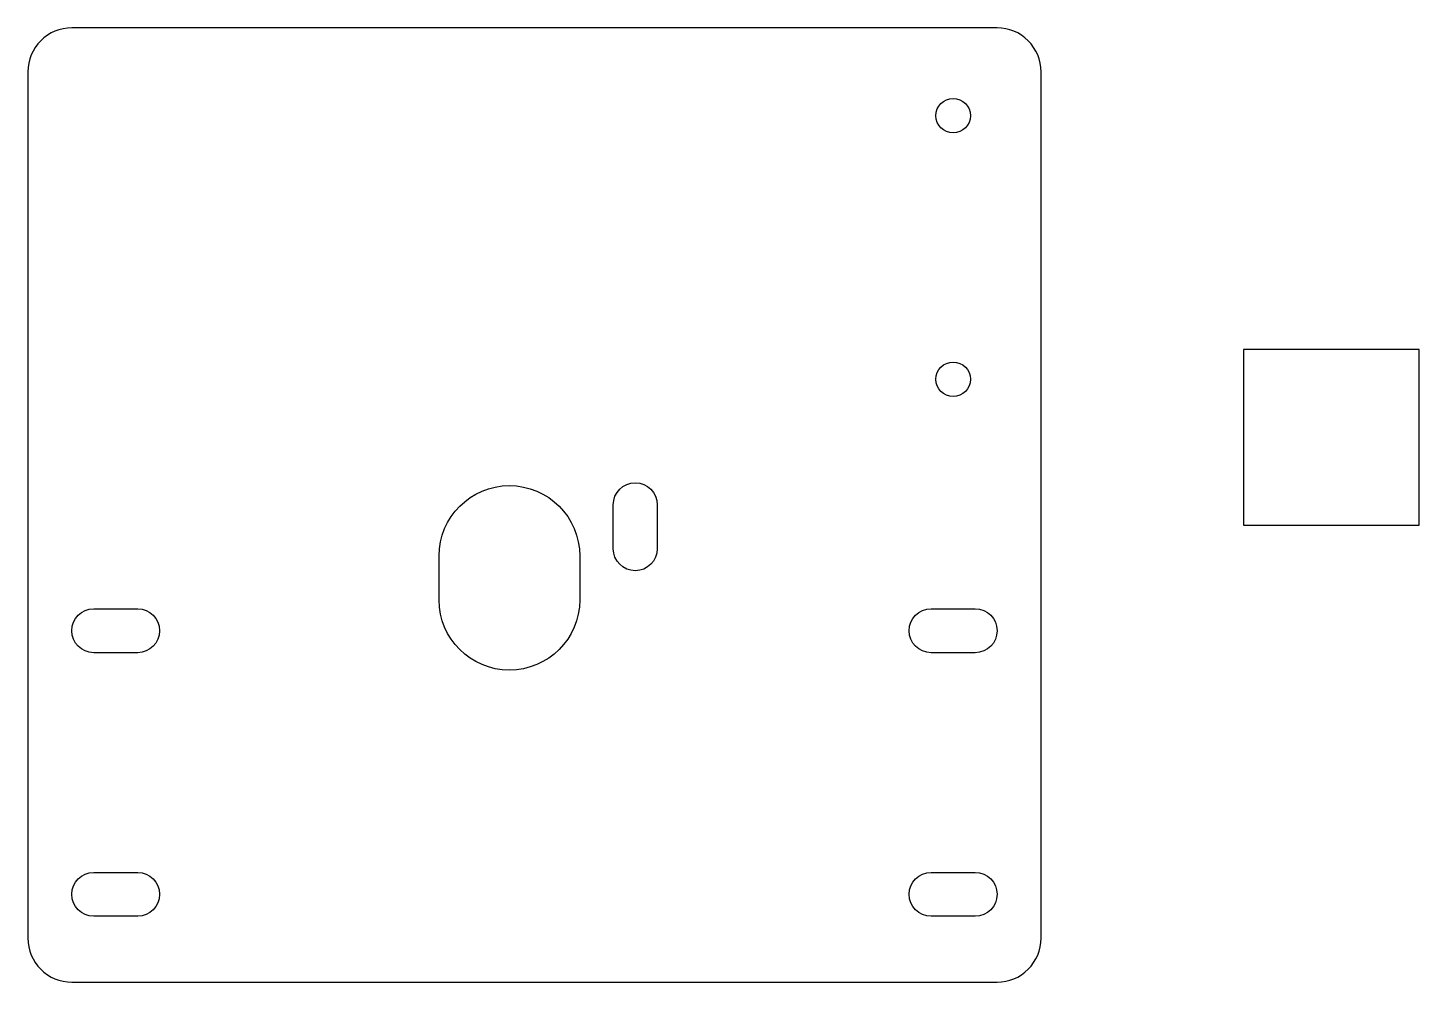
# Model space of a CAD drawing. Header units: inches. Extents: x 0 to 7.92, y 0 to 5.43.
import ezdxf

# ---------------------------------------------------------------- set-up
doc = ezdxf.new("R2010")
doc.units = ezdxf.units.IN
doc.header["$MEASUREMENT"] = 0

msp = doc.modelspace()

# ---------------------------------------------------------------- linework, layer by layer
for points in [[(5.5144, 5.431), (0.25, 5.431, 0.414214), (0, 5.181), (0, 0.25, 0.414214), (0.25, 0), (5.5144, 0, 0.414214), (5.7644, 0.25), (5.7644, 5.181, 0.414214)], [(3.1398, 2.1758, -1), (2.3398, 2.1758), (2.3398, 2.4258, -1), (3.1398, 2.4258)], [(3.3307, 2.7164, -1), (3.5807, 2.7164), (3.5807, 2.4664, -1), (3.3307, 2.4664)], [(0.625, 2.125, -1), (0.625, 1.875), (0.375, 1.875, -1), (0.375, 2.125)], [(5.3894, 2.125, -1), (5.3894, 1.875), (5.1394, 1.875, -1), (5.1394, 2.125)], [(0.625, 0.625, -1), (0.625, 0.375), (0.375, 0.375, -1), (0.375, 0.625)], [(5.3894, 0.625, -1), (5.3894, 0.375), (5.1394, 0.375, -1), (5.1394, 0.625)]]:
    msp.add_lwpolyline(points, format="xyb", close=True)
msp.add_lwpolyline([(6.9156, 2.6008), (7.9156, 2.6008), (7.9156, 3.6008), (6.9156, 3.6008)], close=True)
for centre in [(5.2644, 4.931), (5.2644, 3.431)]:
    msp.add_circle(centre, 0.098)

doc.saveas('drawing.dxf')
